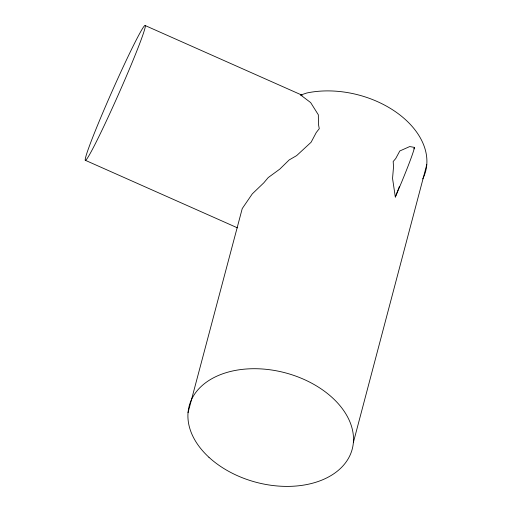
<?xml version="1.0" encoding="UTF-8"?>
<svg xmlns="http://www.w3.org/2000/svg" width="512" height="512" viewBox="0 0 512 512"><rect width="100%" height="100%" fill="white"/><g stroke="black" fill="none" stroke-linecap="round" stroke-linejoin="round"><path stroke-width="0.77" d="M414.432 147.392L414.253 148.582A73.786 3.533 -66.1 0 1 401.51 182.413L395.322 197.043L392.55 178.432L393.523 166.842L393.178 161.504L395.706 158.579L399.802 150.976L409.715 146.566L414.432 147.392L413.856 148.877M188.038 412.653L242.24 208.57L252.282 193.882L263.821 182.803L268.211 177.587L279.789 169.12L289.165 159.942L296.64 155.616L311.091 142.266L316.262 132.531L319.264 128.685L318.445 124.269L318.342 114.81L310.656 102.579L300.704 95.034L306.861 92.986A84.326 56.64 14.8 0 1 398.17 113.645A84.326 56.64 14.8 0 1 422.739 178.867M353.37 442.458L426.771 164.64M395.322 197.043L399.315 186.669M300.704 95.034L302.138 95.642M145.318 25.6A73.786 3.533 -66.1 0 1 102.035 130.106A73.786 3.533 -66.1 0 1 98.464 123.078A73.786 3.533 -66.1 0 1 145.318 25.6L301.766 95.072M85.229 160.256L237.478 227.859M208.922 457.267A84.326 56.64 14.8 0 0 349.338 456.685A84.326 56.64 14.8 0 0 253.862 368.71A84.326 56.64 14.8 0 0 208.922 457.267"/></g></svg>
